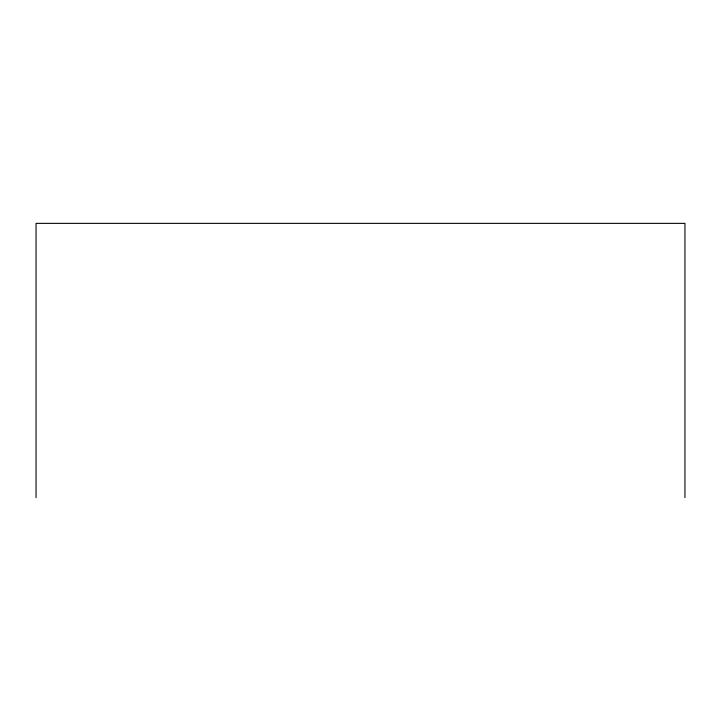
<?xml version="1.0" encoding="UTF-8"?>
<svg xmlns="http://www.w3.org/2000/svg" width="721" height="721" viewBox="0 0 721 721"><rect width="100%" height="100%" fill="white"/><g stroke="black" fill="none" stroke-linecap="round" stroke-linejoin="round"><path stroke-width="1.08" d="M684.95 497.634L684.95 223.366L36.05 223.366L36.05 497.634"/></g></svg>
